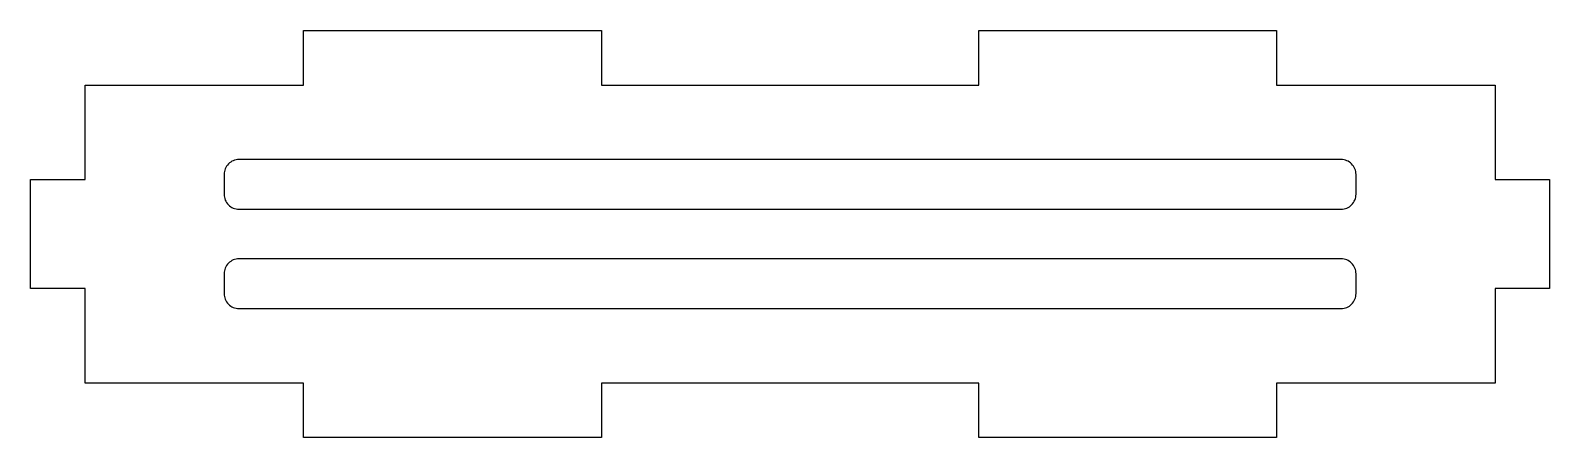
# Model space of a CAD drawing. Header units: millimetres. Extents: x -33 to 120, y -260 to -219.
import ezdxf

# ---------------------------------------------------------------- set-up
doc = ezdxf.new("R2010")
doc.units = ezdxf.units.MM
doc.layers.get('0').update_dxf_attribs({"linetype": 'CONTINUOUS'})

msp = doc.modelspace()

# ---------------------------------------------------------------- linework, layer by layer
msp.add_lwpolyline([(62.23, -254.03), (24.23, -254.03), (24.23, -259.53), (-5.77, -259.53), (-5.77, -254.03), (-27.77, -254.03), (-27.77, -244.53), (-33.27, -244.53), (-33.27, -233.53), (-27.77, -233.53), (-27.77, -224.03), (-5.77, -224.03), (-5.77, -218.53), (24.23, -218.53), (24.23, -224.03), (62.23, -224.03), (62.23, -218.53), (92.23, -218.53), (92.23, -224.03), (114.23, -224.03), (114.23, -233.53), (119.73, -233.53), (119.73, -244.53), (114.23, -244.53), (114.23, -254.03), (92.23, -254.03), (92.23, -259.53), (62.23, -259.53)], close=True)
for points in [[(98.73, -231.53), (-12.27, -231.53, 0.414214), (-13.77, -233.03), (-13.77, -235.03, 0.414214), (-12.27, -236.53), (98.73, -236.53, 0.414214), (100.23, -235.03), (100.23, -233.03, 0.414214)], [(-12.27, -246.53), (98.73, -246.53, 0.414214), (100.23, -245.03), (100.23, -243.03, 0.414214), (98.73, -241.53), (-12.27, -241.53, 0.414214), (-13.77, -243.03), (-13.77, -245.03, 0.414214)]]:
    msp.add_lwpolyline(points, format="xyb", close=True)

doc.saveas('drawing.dxf')
